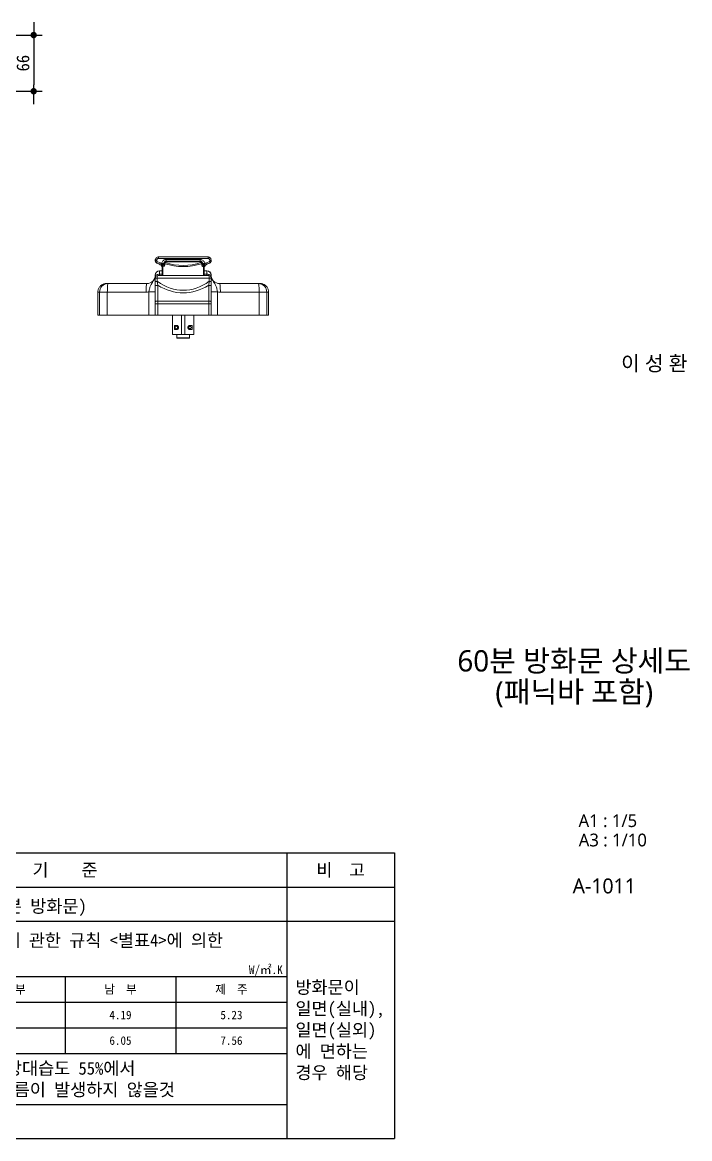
# Model space of a CAD drawing. Header units: millimetres. Extents: x 93288 to 97088, y 35747 to 38508.
# Drawn here: x 96306 to 97088, y 35787 to 37096 of the extents above; entities that cross this region are included whole.
import ezdxf
from ezdxf.enums import TextEntityAlignment as Align

# ---------------------------------------------------------------- set-up
doc = ezdxf.new("R2010")
doc.units = ezdxf.units.MM
doc.layers.add('A-BORD-TEXT', color=3, linetype='Continuous')
doc.layers.add('A-DIMS', color=7, linetype='Continuous')
doc.layers.add('A-ELEV-LIN3', color=8, linetype='Continuous', lineweight=18)
doc.layers.add('A-MKXS-TEXT1', color=3, linetype='Continuous', lineweight=25)
doc.styles.add('HY울릉도L', font='')
doc.styles.add('돋움체', font='')
doc.styles.add('맑은고딕', font='malgun.ttf')
doc.styles.get('HY울릉도L').set_extended_font_data('HYwulM')
doc.styles.get('돋움체').set_extended_font_data('DotumChe')
doc.dimstyles.new('CDIM', dxfattribs={"dimtxt": 3, "dimasz": 1.5, "dimexe": 2, "dimexo": 1, "dimgap": 1, "dimtad": 1, "dimdec": 0, "dimrnd": 0.5, "dimzin": 0, "dimdsep": 32, "dimlunit": 6, "dimtxsty": 'HY울릉도L', "dimblk1": '_CIDOT', "dimblk2": '_CIDOT', "dimsah": 1, "dimcen": 5.5, "dimclrd": 2, "dimclre": 2, "dimclrt": 7, "dimadec": 0, "dimazin": 0, "dimtfac": 1, "dimtdec": 0, "dimtix": 1, "dimtmove": 2, "dimatfit": 1, "dimldrblk": '_CIDOT', "dimfxl": 1, "dimtolj": 1, "dimtzin": 0, "dimlwd": -1, "dimarcsym": 0})

# ---------------------------------------------------------------- blocks, each defined once
blk = doc.blocks.new('_CIDOT')
at = {"color": 0, "linetype": 'ByBlock'}
blk.add_line((2, 0), (-1, 0), dxfattribs=at)
at = {"color": 0, "linetype": 'ByBlock', "const_width": 0.5}
blk.add_lwpolyline([(-0.25, 0, 1), (0.25, 0, 1)], format="xyb", close=True, dxfattribs=at)
blk = doc.blocks.new('*D66')
at = {"layer": 'A-DIMS', "lineweight": -2, "transparency": 16777216}
for p, q in [((96258.7, 37081.2), (96329.2, 37081.2)), ((96258.7, 37015.4), (96329.2, 37015.4))]:
    blk.add_line(p, q, dxfattribs=at)
at = {"layer": 'A-DIMS', "transparency": 16777216}
blk.add_line((96319.2, 37073.7), (96319.2, 37022.9), dxfattribs=at)
at = {"layer": 'A-DIMS', "transparency": 16777216, "xscale": 7.5, "yscale": 7.5, "zscale": 7.5}
for p, rotation in [((96319.2, 37081.2), 90), ((96319.2, 37015.4), 270)]:
    blk.add_blockref('_CIDOT', p, dxfattribs=dict(at, rotation=rotation))
at = {"layer": 'A-DIMS', "color": 3, "transparency": 16777216, "insert": (96306.7, 37048.3), "char_height": 15, "attachment_point": 5, "rotation": 90, "style": '돋움체'}
blk.add_mtext('\\A1;66', dxfattribs=at)

msp = doc.modelspace()

# ---------------------------------------------------------------- linework, layer by layer
at = {"color": 7, "linetype": 'Continuous', "lineweight": 15}
for p, q in [((96461.7, 36817.3), (96463.3, 36817.3)), ((96461.7, 36816.6), (96461.7, 36817.3)), ((96461.7, 36816.6), (96463.3, 36816.6)), ((96461.7, 36816.6), (96461.7, 36816.5)), ((96461.7, 36816.5), (96461.7, 36816.4)), ((96463, 36814.2), (96463.3, 36814)), ((96463.3, 36817.3), (96463.3, 36816.6)), ((96466.8, 36812.5), (96463.3, 36814.1)), ((96463.3, 36814), (96466.7, 36812.6)), ((96463.7, 36815.9), (96467.2, 36814.3)), ((96523.5, 36819.3), (96465.3, 36819.3)), ((96465.7, 36821.3), (96523.1, 36821.3)), ((96467.2, 36814.3), (96469.3, 36813)), ((96474.4, 36818.3), (96514.3, 36818.3)), ((96514.1, 36816.3), (96474.7, 36816.3)), ((96514, 36815.3), (96474.8, 36815.3)), ((96521.5, 36814.3), (96525.1, 36815.9)), ((96525.5, 36814.1), (96522, 36812.5)), ((96522.1, 36812.6), (96525.5, 36814)), ((96525.5, 36816.6), (96525.5, 36817.3)), ((96527.1, 36817.3), (96525.5, 36817.3)), ((96525.5, 36816.6), (96527.1, 36816.6)), ((96527.1, 36817.3), (96527.1, 36816.6)), ((96527.1, 36816.5), (96527.1, 36816.6)), ((96466.7, 36812.6), (96467.3, 36812.2)), ((96466.7, 36804.9), (96466.7, 36804.8)), ((96469.7, 36804.9), (96466.7, 36804.9)), ((96466.7, 36804.8), (96466.7, 36800.9)), ((96468.4, 36811.3), (96468.4, 36811.3)), ((96469.2, 36811), (96469.1, 36811)), ((96470.7, 36811), (96469.2, 36811)), ((96469.3, 36813), (96469.4, 36813)), ((96469.4, 36813), (96469.4, 36813.3)), ((96469.4, 36813.3), (96471.7, 36813.3)), ((96469.7, 36799.4), (96469.7, 36810)), ((96470.7, 36811), (96470.7, 36811)), ((96470.7, 36811), (96470.7, 36809.5)), ((96471.7, 36813.3), (96471.7, 36812)), ((96471.7, 36812), (96471.7, 36812)), ((96472.7, 36812.8), (96472.7, 36811.5)), ((96516.1, 36811.5), (96516.1, 36812.8)), ((96519.4, 36813.3), (96517.1, 36813.3)), ((96517.1, 36812), (96517.1, 36813.3)), ((96517.1, 36812), (96517.1, 36812)), ((96519.6, 36811), (96518.1, 36811)), ((96518.1, 36811), (96518.1, 36811)), ((96518.1, 36811), (96518.1, 36809.5)), ((96519.1, 36810), (96519.1, 36799.4)), ((96522.1, 36804.9), (96519.1, 36804.9)), ((96519.4, 36813.3), (96519.4, 36813)), ((96519.4, 36813), (96519.5, 36813)), ((96519.6, 36811), (96519.6, 36811)), ((96520.4, 36811.3), (96520.4, 36811.3)), ((96522.1, 36804.8), (96522.1, 36804.9)), ((96522.1, 36800.9), (96522.1, 36804.8)), ((96406.2, 36789.9), (96451.7, 36789.9)), ((96451.7, 36789.9), (96406.2, 36789.9)), ((96451.7, 36789.9), (96451.7, 36789.9)), ((96461.7, 36799.9), (96461.5, 36797.9)), ((96463.9, 36796.4), (96461.5, 36796.4)), ((96461.5, 36792.5), (96461.5, 36796.4)), ((96463.9, 36792.5), (96461.5, 36792.5)), ((96461.7, 36799.9), (96461.7, 36799.9)), ((96461.7, 36799.8), (96461.7, 36799.9)), ((96461.7, 36797.9), (96461.7, 36799.8)), ((96461.7, 36797.4), (96461.7, 36797.9)), ((96463.9, 36796.4), (96463.9, 36792.5)), ((96524.9, 36796.4), (96463.9, 36796.4)), ((96463.9, 36792.5), (96464.5, 36787.9)), ((96464.5, 36799.4), (96524.3, 36799.4)), ((96464.5, 36787.9), (96464.5, 36769.3)), ((96524.3, 36787.9), (96524.9, 36792.5)), ((96524.3, 36769.3), (96524.3, 36787.9)), ((96524.9, 36792.5), (96524.9, 36796.4)), ((96527.3, 36796.4), (96524.9, 36796.4)), ((96527.3, 36792.5), (96524.9, 36792.5)), ((96527.1, 36799.9), (96527.1, 36799.9)), ((96527.1, 36799.9), (96527.1, 36799.8)), ((96527.1, 36799.8), (96527.1, 36797.9)), ((96527.1, 36797.9), (96527.1, 36797.4)), ((96527.3, 36796.4), (96527.3, 36792.5)), ((96537.1, 36789.9), (96582.6, 36789.9)), ((96537.1, 36789.9), (96537.1, 36789.9)), ((96582.6, 36789.9), (96537.1, 36789.9)), ((96394.4, 36779.9), (96394.4, 36752.9)), ((96396.4, 36752.9), (96396.4, 36779.9)), ((96405.4, 36779.9), (96405.4, 36752.9)), ((96450.9, 36779.9), (96405.4, 36779.9)), ((96454.3, 36752.9), (96454.3, 36780.2)), ((96461.5, 36768.4), (96461.5, 36786.9)), ((96527.3, 36786.9), (96527.3, 36768.4)), ((96534.5, 36780.2), (96534.5, 36752.9)), ((96583.3, 36779.9), (96537.9, 36779.9)), ((96583.3, 36752.9), (96583.3, 36779.9)), ((96592.3, 36779.9), (96592.3, 36752.9)), ((96594.4, 36752.9), (96594.4, 36779.9)), ((96461.5, 36766.3), (96461.5, 36768.4)), ((96461.5, 36752.9), (96461.5, 36766.3)), ((96464.5, 36766.3), (96461.5, 36766.3)), ((96464.5, 36769.3), (96464.5, 36766.3)), ((96464.5, 36769.3), (96524.3, 36769.3)), ((96464.5, 36766.3), (96464.5, 36752.9)), ((96524.3, 36766.3), (96464.5, 36766.3)), ((96524.3, 36766.3), (96524.3, 36769.3)), ((96527.3, 36766.3), (96524.3, 36766.3)), ((96524.3, 36752.9), (96524.3, 36766.3)), ((96527.3, 36768.4), (96527.3, 36766.3)), ((96527.3, 36766.3), (96527.3, 36752.9)), ((96396.1, 36752.9), (96396.1, 36752.9)), ((96397.8, 36752.9), (96396.1, 36752.9)), ((96406.8, 36752.9), (96397.8, 36752.9)), ((96405.4, 36752.9), (96454.3, 36752.9)), ((96406.8, 36752.9), (96453.4, 36752.9)), ((96464.5, 36752.9), (96461.5, 36752.9)), ((96461.7, 36752.8), (96461.7, 36752.9)), ((96463.6, 36752.8), (96463.6, 36752.9)), ((96464.5, 36752.9), (96524.3, 36752.9)), ((96481.9, 36752.9), (96481.9, 36730.1)), ((96492.5, 36730.1), (96492.5, 36752.9)), ((96496.3, 36752.9), (96496.3, 36730.1)), ((96506.9, 36730.1), (96506.9, 36752.9)), ((96527.3, 36752.9), (96524.3, 36752.9)), ((96525.1, 36752.9), (96525.1, 36752.8)), ((96527.1, 36752.9), (96527.1, 36752.8)), ((96534.5, 36752.9), (96583.3, 36752.9)), ((96581.9, 36752.9), (96535.4, 36752.9)), ((96590.9, 36752.9), (96581.9, 36752.9)), ((96592.6, 36752.9), (96590.9, 36752.9)), ((96592.6, 36752.9), (96592.6, 36752.9)), ((96492.5, 36730.1), (96481.9, 36730.1)), ((96487, 36730.1), (96487.1, 36726.1)), ((96487, 36730.1), (96487.1, 36726.3)), ((96487.1, 36726.3), (96501.7, 36726.3)), ((96487.1, 36726.1), (96487.4, 36725.8)), ((96487.1, 36726.1), (96501.7, 36726.1)), ((96501.4, 36725.8), (96487.4, 36725.8)), ((96492.5, 36730.1), (96496.3, 36730.1)), ((96506.9, 36730.1), (96496.3, 36730.1)), ((96501.4, 36725.8), (96501.7, 36726.1)), ((96501.7, 36726.1), (96501.7, 36730.1)), ((96501.7, 36726.3), (96501.7, 36730.1))]:
    msp.add_line(p, q, dxfattribs=at)
at = {"color": 8, "linetype": 'Continuous', "lineweight": 15}
for p, q in [((96466.7, 36804.8), (96469.7, 36804.8)), ((96466.7, 36800.9), (96466.7, 36799.4)), ((96469.7, 36800.9), (96466.7, 36800.9)), ((96470.7, 36809.5), (96470.7, 36799.4)), ((96518.1, 36799.4), (96518.1, 36809.5)), ((96519.1, 36804.8), (96522.1, 36804.8)), ((96522.1, 36800.9), (96519.1, 36800.9)), ((96522.1, 36799.4), (96522.1, 36800.9)), ((96397.8, 36752.9), (96397.8, 36752.9)), ((96406.8, 36752.9), (96406.8, 36752.9)), ((96581.9, 36752.9), (96581.9, 36752.9)), ((96590.9, 36752.9), (96590.9, 36752.9))]:
    msp.add_line(p, q, dxfattribs=at)
at = {"color": 7, "linetype": 'Continuous', "lineweight": 15, "flags": 128}
for points in [[(96471.7, 36813.9), (96471.8, 36813.8), (96471.8, 36813.7), (96471.9, 36813.6), (96472, 36813.5), (96472.2, 36813.4), (96472.3, 36813.3), (96472.5, 36813.3), (96472.7, 36813.2)], [(96517, 36813.9), (96517, 36813.8), (96517, 36813.7), (96516.9, 36813.6), (96516.8, 36813.5), (96516.6, 36813.4), (96516.4, 36813.3), (96516.2, 36813.3), (96516, 36813.2)], [(96461.7, 36797.9), (96461.8, 36798.5), (96462.1, 36799.1), (96462.5, 36799.6), (96463.2, 36800), (96463.9, 36800.4), (96464.8, 36800.7), (96465.7, 36800.9), (96466.7, 36800.9)], [(96471.7, 36813.3), (96471.7, 36813.2), (96471.8, 36813.1), (96471.9, 36813), (96472, 36813), (96472.1, 36812.9), (96472.3, 36812.9), (96472.5, 36812.8), (96472.7, 36812.8)], [(96471.7, 36812), (96471.7, 36811.9), (96471.8, 36811.8), (96471.9, 36811.7), (96472, 36811.7), (96472.1, 36811.6), (96472.3, 36811.6), (96472.5, 36811.5), (96472.7, 36811.5)], [(96517.1, 36813.3), (96517.1, 36813.2), (96517, 36813.1), (96516.9, 36813), (96516.8, 36813), (96516.6, 36812.9), (96516.5, 36812.9), (96516.3, 36812.8), (96516.1, 36812.8)], [(96517.1, 36812), (96517.1, 36811.9), (96517, 36811.8), (96516.9, 36811.7), (96516.8, 36811.7), (96516.6, 36811.6), (96516.5, 36811.6), (96516.3, 36811.5), (96516.1, 36811.5)], [(96527.1, 36797.9), (96527, 36798.5), (96526.7, 36799.1), (96526.2, 36799.6), (96525.6, 36800), (96524.9, 36800.4), (96524, 36800.7), (96523.1, 36800.9), (96522.1, 36800.9)], [(96405.4, 36779.9), (96405.5, 36781.8), (96405.5, 36783.7), (96405.6, 36785.4), (96405.7, 36786.9), (96405.8, 36788.2), (96405.9, 36789.1), (96406.1, 36789.7), (96406.2, 36789.9)], [(96450.9, 36779.9), (96450.9, 36781.8), (96451, 36783.7), (96451, 36785.4), (96451.1, 36786.9), (96451.2, 36788.2), (96451.4, 36789.1), (96451.5, 36789.7), (96451.7, 36789.9)], [(96464.5, 36787.9), (96463.9, 36787.8), (96463.3, 36787.8), (96462.8, 36787.7), (96462.4, 36787.6), (96462, 36787.5), (96461.7, 36787.3), (96461.5, 36787.1), (96461.5, 36786.9)], [(96527.3, 36786.9), (96527.2, 36787.1), (96527.1, 36787.3), (96526.8, 36787.5), (96526.4, 36787.6), (96526, 36787.7), (96525.4, 36787.8), (96524.9, 36787.8), (96524.3, 36787.9)], [(96537.9, 36779.9), (96537.9, 36781.8), (96537.8, 36783.7), (96537.7, 36785.4), (96537.6, 36786.9), (96537.5, 36788.2), (96537.4, 36789.1), (96537.2, 36789.7), (96537.1, 36789.9)], [(96583.3, 36779.9), (96583.3, 36781.8), (96583.3, 36783.7), (96583.2, 36785.4), (96583.1, 36786.9), (96583, 36788.2), (96582.9, 36789.1), (96582.7, 36789.7), (96582.6, 36789.9)], [(96405.4, 36779.9), (96403.8, 36779.9), (96402.3, 36779.9), (96400.9, 36779.9), (96399.6, 36779.9), (96398.5, 36779.9), (96397.6, 36779.9), (96396.9, 36779.9), (96396.4, 36779.9)], [(96592.3, 36779.9), (96591.9, 36779.9), (96591.2, 36779.9), (96590.3, 36779.9), (96589.2, 36779.9), (96587.9, 36779.9), (96586.5, 36779.9), (96584.9, 36779.9), (96583.3, 36779.9)], [(96464.5, 36769.3), (96463.9, 36769.3), (96463.3, 36769.3), (96462.8, 36769.2), (96462.4, 36769.1), (96462, 36768.9), (96461.7, 36768.8), (96461.5, 36768.6), (96461.5, 36768.4)], [(96527.3, 36768.4), (96527.2, 36768.6), (96527.1, 36768.8), (96526.8, 36768.9), (96526.4, 36769.1), (96526, 36769.2), (96525.4, 36769.3), (96524.9, 36769.3), (96524.3, 36769.3)], [(96405.4, 36752.9), (96403.8, 36752.9), (96402.3, 36752.9), (96400.9, 36752.9), (96399.6, 36752.9), (96398.5, 36752.9), (96397.6, 36752.9), (96396.9, 36752.9), (96396.4, 36752.9)], [(96461.5, 36752.9), (96461.1, 36752.9), (96460.5, 36752.9), (96459.6, 36752.9), (96458.5, 36752.9), (96457.2, 36752.9), (96455.8, 36752.9), (96454.3, 36752.9)], [(96534.5, 36752.9), (96533, 36752.9), (96531.6, 36752.9), (96530.3, 36752.9), (96529.2, 36752.9), (96528.3, 36752.9), (96527.6, 36752.9), (96527.3, 36752.9)], [(96592.3, 36752.9), (96591.9, 36752.9), (96591.2, 36752.9), (96590.3, 36752.9), (96589.2, 36752.9), (96587.9, 36752.9), (96586.5, 36752.9), (96584.9, 36752.9), (96583.3, 36752.9)]]:
    msp.add_lwpolyline(points, dxfattribs=at)
at = {"color": 8, "linetype": 'Continuous', "lineweight": 15, "flags": 128}
for points in [[(96406.2, 36789.9), (96405.4, 36789.9), (96404.8, 36789.9), (96404.5, 36789.9), (96404.4, 36789.9), (96404.4, 36789.9)], [(96584.4, 36789.9), (96584.4, 36789.9), (96584.3, 36789.9)], [(96396.4, 36779.9), (96395.5, 36779.9), (96394.9, 36779.9), (96394.5, 36779.9), (96394.4, 36779.9), (96394.4, 36779.9)], [(96454.3, 36780.2), (96455.8, 36780.2), (96457.2, 36780.2), (96458.5, 36780.2), (96459.6, 36780.2), (96460.5, 36780.2), (96461.1, 36780.2), (96461.5, 36780.2)], [(96527.3, 36780.2), (96527.6, 36780.2), (96528.3, 36780.2), (96529.2, 36780.2), (96530.3, 36780.2), (96531.6, 36780.2), (96533, 36780.2), (96534.5, 36780.2)]]:
    msp.add_lwpolyline(points, dxfattribs=at)
for points in [[(95975.9, 36122.5), (96741.9, 36122.5)], [(96615.9, 36122.5), (96615.9, 35787.5)], [(96741.9, 36122.5), (96741.9, 35787.5)], [(95975.9, 36082.5), (96741.9, 36082.5)], [(95975.9, 36042.5), (96741.9, 36042.5)], [(96095.9, 35977.5), (96615.9, 35977.5)], [(96355.9, 35977.5), (96355.9, 35887.5)], [(96485.9, 35977.5), (96485.9, 35887.5)], [(96095.9, 35947.5), (96615.9, 35947.5)], [(96095.9, 35917.5), (96615.9, 35917.5)], [(95975.9, 35887.5), (96615.9, 35887.5)], [(95975.9, 35827.5), (96615.9, 35827.5)], [(95975.9, 35787.5), (96741.9, 35787.5)]]:
    msp.add_lwpolyline(points)
at = {"color": 7, "linetype": 'Continuous', "lineweight": 15}
for centre, radius, start, end in [((96466.1, 36814.4), 2.81, 146.9704, 185.8192), ((96468.3, 36819.7), 3.02, 149.8976, 189.188), ((96469.9, 36812.6), 3.15, 147.6661, 182.4643), ((96470.9, 36812), 3.4, 47.4377, 66.3032), ((96478.6, 36817.8), 4.17, 173.2177, 201.2227), ((96472.8, 36815.5), 2.03, 353.0434, 21.8227), ((96516, 36815.5), 2.03, 158.1773, 186.9566), ((96510.2, 36817.8), 4.17, 338.7773, 6.7823), ((96517.8, 36812), 3.4, 113.6968, 132.5623), ((96518.9, 36812.6), 3.15, 357.5357, 32.3339), ((96520.5, 36819.7), 3.02, 350.812, 30.1024), ((96522.7, 36814.4), 2.81, 354.1808, 33.0296), ((96524.4, 36816.5), 2.7, 293.6294, 327.3624), ((96466.7, 36799.9), 5, 90, 177.9804), ((96466.7, 36799.8), 5, 90, 180), ((96469.1, 36811.9), 0.982, 221.9766, 269.7256), ((96469.2, 36812), 1, 221.8103, 270), ((96468.7, 36810), 1, 0, 76.3454), ((96469, 36810), 0.974, 341.3425, 80.6053), ((96470.7, 36811.9), 0.994, 270.3539, 0.349), ((96470.7, 36812), 1, 270, 0), ((96470.7, 36811.5), 2, 270, 0), ((96474.7, 36812.8), 2, 168.4146, 180), ((96514.1, 36812.8), 2, 0, 11.5854), ((96518.1, 36811.5), 2, 180, 270), ((96518.1, 36811.9), 0.994, 179.651, 269.6461), ((96518.1, 36812), 1, 180, 270), ((96519.8, 36810), 0.974, 99.3947, 198.6575), ((96520.1, 36810), 1, 103.6546, 180), ((96519.6, 36811.9), 0.982, 270.2744, 318.0234), ((96519.6, 36812), 1, 270, 318.1897), ((96524.1, 36808), 5, 113.6294, 138.4307), ((96522.1, 36799.9), 5, 2.0196, 90), ((96522.1, 36799.8), 5, 360, 90), ((96406.3, 36780), 9.9, 90.6121, 180.5827), ((96406.2, 36883.5), 93.6, 268.9021, 270.0104), ((96464.5, 36796.4), 3, 90, 180), ((96466.7, 36799.9), 5, 177.9649, 180), ((96468, 36797.1), 4.21, 147.1651, 189.8405), ((96520.8, 36797.1), 4.21, 350.1595, 32.8349), ((96524.3, 36796.4), 3, 0, 90), ((96522.1, 36799.9), 5, 0, 2.0269), ((96582.4, 36780), 9.9, 359.4173, 89.3879), ((96582.6, 36879.7), 89.8, 269.9722, 271.1322), ((96582.5, 36682.1), 107.8, 89.0119, 89.9565), ((96396.2, 36828.3), 75.4, 268.6132, 270.1658), ((96453.4, 36754.9), 2, 270, 277.3647), ((96463.3, 37056.4), 303.6, 269.69, 270.058), ((96525.4, 37056.4), 303.6, 269.942, 270.31), ((96535.4, 36754.9), 2, 262.6353, 270), ((96592.6, 36828.3), 75.4, 269.8342, 271.3868)]:
    msp.add_arc(centre, radius, start, end, dxfattribs=at)
at = {"color": 8, "linetype": 'Continuous', "lineweight": 15}
msp.add_arc((96592.6, 36855.3), 75.4, 269.8344, 271.3866, dxfattribs=at)
at = {"color": 7, "linetype": 'Continuous', "lineweight": 15}
for centre, major_axis, ratio, start_param, end_param in [((96494.4, 37139.3), (0, 328.1), 0.457164, 3.000157, 3.283029), ((96470.7, 36810), (1, 0), 0.422618, 3.843004, 4.712389), ((96494.4, 37138), (0, 328.1), 0.466308, 2.999552, 3.283634), ((96518.1, 36810), (1, 0), 0.422618, 4.712389, 5.581774), ((96451.7, 36799.9), (7.08, -7.06), 0.999829, 5.496028, 7.066824), ((96451.7, 36799.9), (7.08, 7.06), 0.999829, 3.92875, 5.499547), ((96494.4, 37286), (0, 504), 0.297619, 2.936762, 3.346423), ((96494.4, 37283), (0, 504), 0.31746, 2.953613, 3.329573), ((96537.1, 36799.9), (7.08, 7.06), 0.999829, 2.357954, 3.92875), ((96537.1, 36799.9), (7.08, -7.06), 0.999829, 3.925231, 5.496028), ((96450.9, 36799.9), (14.2, -14.1), 0.999915, 5.494332, 5.665881), ((96537.9, 36799.9), (14.2, 14.1), 0.999915, 3.758897, 3.930446)]:
    msp.add_ellipse(centre, major_axis=major_axis, ratio=ratio, start_param=start_param, end_param=end_param, dxfattribs=at)
for points, knots in [([(96461.7, 36817.3), (96461.7, 36817.5), (96461.7, 36818.2), (96462.2, 36819.4), (96463.1, 36820.4), (96464.3, 36821.1), (96465.2, 36821.2), (96465.7, 36821.3)], [0, 0, 0, 0, 0.1292, 0.344519, 0.562766, 0.781662, 1, 1, 1, 1]), ([(96463.3, 36814.1), (96463.1, 36814.2), (96462.8, 36814.4), (96462.2, 36814.9), (96461.8, 36815.7), (96461.7, 36816.3), (96461.7, 36816.6)], [0, 0, 0, 0, 0.130121, 0.420283, 0.709553, 1, 1, 1, 1]), ([(96465.3, 36819.3), (96465.1, 36819.2), (96464.6, 36819.2), (96464, 36818.8), (96463.6, 36818.3), (96463.3, 36817.7), (96463.3, 36817.4), (96463.3, 36817.3)], [0, 0, 0, 0, 0.22094, 0.441349, 0.65925, 0.87249, 1, 1, 1, 1]), ([(96463.3, 36816.6), (96463.3, 36816.5), (96463.3, 36816.3), (96463.4, 36816.1), (96463.6, 36816), (96463.7, 36815.9), (96463.7, 36815.9)], [0, 0, 0, 0, 0.287678, 0.57603, 0.86812, 1, 1, 1, 1]), ([(96469.4, 36813.3), (96469.4, 36813.6), (96469.4, 36814.5), (96470, 36815.9), (96471.2, 36817.2), (96472.7, 36818.1), (96473.9, 36818.2), (96474.4, 36818.3)], [0, 0, 0, 0, 0.133232, 0.347017, 0.563612, 0.781525, 1, 1, 1, 1]), ([(96474.7, 36816.3), (96474.3, 36816.2), (96473.7, 36816.2), (96472.8, 36815.6), (96472.1, 36814.9), (96471.7, 36814), (96471.7, 36813.5), (96471.7, 36813.3)], [0, 0, 0, 0, 0.218502, 0.436732, 0.653505, 0.86706, 1, 1, 1, 1]), ([(96473.2, 36814.5), (96473.1, 36814.3), (96472.9, 36813.9), (96472.8, 36813.4), (96472.7, 36813.2)], [0, 0, 0, 0, 0.4930381, 1, 1, 1, 1]), ([(96474.8, 36815.3), (96474.6, 36815.2), (96474.1, 36815.2), (96473.6, 36814.9), (96473.3, 36814.6), (96473.2, 36814.5)], [0, 0, 0, 0, 0.371135, 0.742816, 1, 1, 1, 1]), ([(96515.5, 36814.5), (96515.4, 36814.6), (96515.1, 36815), (96514.5, 36815.2), (96514.1, 36815.2), (96514, 36815.3)], [0, 0, 0, 0, 0.369539, 0.738246, 1, 1, 1, 1]), ([(96517.1, 36813.3), (96517.1, 36813.6), (96517, 36814.3), (96516.5, 36815.2), (96515.7, 36815.8), (96514.9, 36816.2), (96514.3, 36816.2), (96514.1, 36816.3)], [0, 0, 0, 0, 0.209994, 0.420852, 0.634259, 0.850915, 1, 1, 1, 1]), ([(96514.3, 36818.3), (96514.7, 36818.2), (96515.7, 36818.2), (96517.1, 36817.5), (96518.4, 36816.4), (96519.2, 36814.9), (96519.3, 36813.8), (96519.4, 36813.3)], [0, 0, 0, 0, 0.149116, 0.365506, 0.578645, 0.789579, 1, 1, 1, 1]), ([(96516, 36813.2), (96516, 36813.4), (96515.9, 36813.9), (96515.6, 36814.3), (96515.5, 36814.5)], [0, 0, 0, 0, 0.500388, 1, 1, 1, 1]), ([(96519.5, 36813), (96519.5, 36813), (96520.1, 36813.5), (96520.8, 36813.9), (96521.5, 36814.3)], [0, 0, 0, 0, 0.030068, 1, 1, 1, 1]), ([(96523.1, 36821.3), (96523.4, 36821.2), (96524.2, 36821.2), (96525.3, 36820.7), (96526.3, 36819.8), (96527, 36818.6), (96527, 36817.7), (96527.1, 36817.3)], [0, 0, 0, 0, 0.152973, 0.367366, 0.578662, 0.788985, 1, 1, 1, 1]), ([(96525.5, 36817.3), (96525.5, 36817.5), (96525.4, 36817.9), (96525.1, 36818.5), (96524.6, 36819), (96524, 36819.2), (96523.6, 36819.2), (96523.5, 36819.3)], [0, 0, 0, 0, 0.2083642, 0.4172165, 0.628828, 0.8451562, 1, 1, 1, 1]), ([(96525.1, 36815.9), (96525.1, 36816), (96525.3, 36816), (96525.4, 36816.2), (96525.5, 36816.4), (96525.5, 36816.5), (96525.5, 36816.6)], [0, 0, 0, 0, 0.299182, 0.597269, 0.890123, 1, 1, 1, 1]), ([(96527.1, 36816.6), (96527.1, 36816.4), (96527.1, 36816), (96526.8, 36815.3), (96526.3, 36814.6), (96525.8, 36814.2), (96525.5, 36814.1)], [0, 0, 0, 0, 0.111025, 0.406157, 0.704046, 1, 1, 1, 1]), ([(96468.4, 36811.3), (96468.3, 36811.4), (96467.9, 36811.9), (96467.3, 36812.2), (96466.8, 36812.5)], [0, 0, 0, 0, 0.181276, 1, 1, 1, 1]), ([(96468.4, 36811.3), (96468.4, 36811.3), (96468.4, 36811.4), (96468.5, 36811.7), (96468.8, 36812.1), (96469, 36812.6), (96469.2, 36812.9), (96469.3, 36812.9), (96469.3, 36813)], [0, 0, 0, 0, 0.218778, 0.433368, 0.65434, 0.890272, 0.996604, 1, 1, 1, 1]), ([(96469.7, 36808), (96469.6, 36808.5), (96469.5, 36809.6), (96468.9, 36810.7), (96468.5, 36811.2), (96468.4, 36811.3)], [0, 0, 0, 0, 0.456098, 0.912113, 1, 1, 1, 1]), ([(96469.1, 36811), (96469.1, 36811), (96469.1, 36811.1), (96469.1, 36811.5), (96469.1, 36812), (96469.2, 36812.5), (96469.2, 36812.8), (96469.3, 36812.9), (96469.3, 36813)], [0, 0, 0, 0, 0.218568, 0.433221, 0.654399, 0.890389, 0.996614, 1, 1, 1, 1]), ([(96470.7, 36811), (96470.6, 36811), (96470.6, 36811), (96470.4, 36811.2), (96470.1, 36811.6), (96469.8, 36812.2), (96469.6, 36812.6), (96469.5, 36812.7), (96469.4, 36812.8), (96469.4, 36812.9), (96469.4, 36812.9), (96469.4, 36812.9), (96469.4, 36812.9), (96469.4, 36812.9), (96469.4, 36812.9), (96469.4, 36813)], [0, 0, 0, 0, 0.159425, 0.311356, 0.511514, 0.784248, 0.887063, 0.939353, 0.967214, 0.982241, 0.990376, 0.994784, 0.996978, 0.997275, 1, 1, 1, 1]), ([(96471.7, 36812), (96471.6, 36812), (96471.5, 36812), (96471.2, 36812.1), (96470.7, 36812.3), (96470.2, 36812.6), (96469.8, 36812.8), (96469.6, 36812.9), (96469.5, 36812.9), (96469.4, 36812.9), (96469.4, 36812.9), (96469.4, 36812.9), (96469.4, 36812.9), (96469.4, 36812.9), (96469.4, 36813), (96469.4, 36813)], [0, 0, 0, 0, 0.159342, 0.311271, 0.511484, 0.78291, 0.886194, 0.938809, 0.96688, 0.98204, 0.990254, 0.994711, 0.996977, 0.997273, 1, 1, 1, 1]), ([(96469.9, 36809.7), (96469.9, 36809.7), (96469.7, 36809.8), (96469.7, 36810), (96469.7, 36810)], [0, 0, 0, 0, 0.492512, 1, 1, 1, 1]), ([(96519.4, 36813), (96519.4, 36813), (96519.4, 36812.9), (96519.4, 36812.9), (96519.4, 36812.9), (96519.4, 36812.9), (96519.3, 36812.9), (96519.3, 36812.9), (96519.2, 36812.9), (96519, 36812.8), (96518.6, 36812.6), (96518, 36812.3), (96517.5, 36812.1), (96517.2, 36812), (96517.2, 36812), (96517.1, 36812)], [0, 0, 0, 0, 0.002727, 0.003023, 0.005289, 0.009746, 0.01796, 0.03312, 0.061191, 0.113806, 0.21709, 0.488516, 0.688729, 0.840658, 1, 1, 1, 1]), ([(96519.4, 36813), (96519.4, 36812.9), (96519.4, 36812.9), (96519.4, 36812.9), (96519.4, 36812.9), (96519.4, 36812.9), (96519.4, 36812.9), (96519.3, 36812.8), (96519.3, 36812.7), (96519.2, 36812.6), (96519, 36812.2), (96518.7, 36811.6), (96518.4, 36811.2), (96518.2, 36811), (96518.1, 36811), (96518.1, 36811)], [0, 0, 0, 0, 0.002725, 0.003022, 0.005216, 0.009624, 0.017759, 0.032786, 0.060647, 0.112937, 0.215752, 0.488486, 0.688644, 0.840575, 1, 1, 1, 1]), ([(96519.1, 36810), (96519.1, 36809.9), (96519.1, 36809.8), (96518.9, 36809.7), (96518.9, 36809.7)], [0, 0, 0, 0, 0.5448, 1, 1, 1, 1]), ([(96520.4, 36811.3), (96520.1, 36811), (96519.5, 36810.2), (96519.1, 36809), (96519.1, 36808.2), (96519.1, 36808)], [0, 0, 0, 0, 0.319895, 0.780943, 1, 1, 1, 1]), ([(96519.5, 36813), (96519.5, 36812.9), (96519.6, 36812.9), (96519.7, 36812.6), (96520, 36812.1), (96520.2, 36811.7), (96520.4, 36811.4), (96520.4, 36811.3), (96520.4, 36811.3)], [0, 0, 0, 0, 0.003396, 0.109728, 0.34566, 0.566632, 0.781222, 1, 1, 1, 1]), ([(96519.5, 36813), (96519.5, 36812.9), (96519.5, 36812.8), (96519.6, 36812.5), (96519.7, 36812), (96519.7, 36811.5), (96519.7, 36811.1), (96519.7, 36811), (96519.6, 36811)], [0, 0, 0, 0, 0.003386, 0.109611, 0.345601, 0.566779, 0.781432, 1, 1, 1, 1]), ([(96522, 36812.5), (96521.5, 36812.2), (96520.9, 36811.9), (96520.5, 36811.4), (96520.4, 36811.3)], [0, 0, 0, 0, 0.818724, 1, 1, 1, 1]), ([(96406.2, 36789.9), (96406, 36789.9), (96405.5, 36789.9), (96404.8, 36789.9), (96404.4, 36789.9), (96404.1, 36789.9), (96403.9, 36789.9), (96403.6, 36789.9), (96403.2, 36789.8), (96402.5, 36789.7), (96401.7, 36789.5), (96400.5, 36789.2), (96399.2, 36788.5), (96398, 36787.6), (96396.9, 36786.6), (96395.9, 36785.3), (96395.1, 36783.9), (96394.6, 36782.3), (96394.4, 36780.9), (96394.4, 36780.1), (96394.4, 36779.9)], [0, 0, 0, 0, 0.086955, 0.255127, 0.427022, 0.480297, 0.511337, 0.532855, 0.548555, 0.569253, 0.594873, 0.632125, 0.68141, 0.72776, 0.774225, 0.823521, 0.874289, 0.925885, 0.977915, 1, 1, 1, 1]), ([(96454.3, 36780.2), (96454.5, 36781.4), (96454.9, 36783.9), (96455.7, 36786.8), (96456.9, 36789), (96458.2, 36790.9), (96459.7, 36793.1), (96460.9, 36795.6), (96461.5, 36797.5), (96461.7, 36799), (96461.7, 36799.6), (96461.7, 36799.9), (96461.7, 36799.9)], [0, 0, 0, 0, 0.158002, 0.32609, 0.429356, 0.533582, 0.683864, 0.799402, 0.918402, 0.957734, 0.999037, 1, 1, 1, 1]), ([(96461.5, 36786.9), (96461.5, 36787.9), (96461.5, 36789.7), (96461.5, 36791.6), (96461.5, 36792.5)], [0, 0, 0, 0, 0.494071, 1, 1, 1, 1]), ([(96461.7, 36800.1), (96461.7, 36800.1), (96461.7, 36800.1), (96461.7, 36800), (96461.7, 36800), (96461.7, 36800), (96461.7, 36799.9)], [0, 0, 0, 0, 0.150693, 0.605716, 0.920753, 1, 1, 1, 1]), ([(96461.7, 36799.9), (96461.7, 36799.9), (96461.7, 36799.9), (96461.7, 36799.9), (96461.7, 36799.9)], [0, 0, 0, 0, 0.387471, 1, 1, 1, 1]), ([(96461.7, 36799.9), (96461.7, 36799.9), (96461.7, 36799.9), (96461.7, 36799.9), (96461.7, 36799.9), (96461.7, 36799.9), (96461.7, 36799.9), (96461.7, 36799.9), (96461.7, 36799.9), (96461.7, 36799.9), (96461.7, 36799.9), (96461.7, 36799.9)], [0, 0, 0, 0, 0.057629, 0.327289, 0.423659, 0.482065, 0.543154, 0.627719, 0.699724, 0.851169, 1, 1, 1, 1]), ([(96527.1, 36799.9), (96527.1, 36800), (96527.1, 36800.1), (96527.1, 36800.1), (96527.1, 36800.1)], [0, 0, 0, 0, 0.849059, 1, 1, 1, 1]), ([(96527.1, 36799.9), (96527.1, 36799.9), (96527.1, 36799.9), (96527.1, 36799.9), (96527.1, 36799.9)], [0, 0, 0, 0, 0.612529, 1, 1, 1, 1]), ([(96527.1, 36799.9), (96527.1, 36799.9), (96527.1, 36799.6), (96527.1, 36799), (96527.3, 36797.5), (96527.8, 36795.6), (96529.1, 36793.1), (96530.5, 36790.9), (96531.9, 36789), (96533, 36786.8), (96533.9, 36783.9), (96534.3, 36781.4), (96534.5, 36780.2)], [0, 0, 0, 0, 0.000963, 0.042266, 0.081598, 0.196867, 0.316139, 0.466421, 0.569842, 0.673911, 0.841998, 1, 1, 1, 1]), ([(96527.1, 36799.9), (96527.1, 36799.9), (96527.1, 36799.9), (96527.1, 36799.9), (96527.1, 36799.9), (96527.1, 36799.9), (96527.1, 36799.9), (96527.1, 36799.9), (96527.1, 36799.9), (96527.1, 36799.9), (96527.1, 36799.9), (96527.1, 36799.9)], [0, 0, 0, 0, 0.148831, 0.300276, 0.372281, 0.456846, 0.517935, 0.576341, 0.672711, 0.942371, 1, 1, 1, 1]), ([(96527.1, 36799.9), (96527.1, 36799.9), (96527.1, 36799.9), (96527.1, 36799.9), (96527.1, 36799.9), (96527.1, 36799.9), (96527.1, 36799.9), (96527.1, 36799.9), (96527.1, 36799.9)], [0, 0, 0, 0, 0.014146, 0.047005, 0.115989, 0.238962, 0.586995, 1, 1, 1, 1]), ([(96527.3, 36792.5), (96527.3, 36791.6), (96527.3, 36789.7), (96527.3, 36787.9), (96527.3, 36786.9)], [0, 0, 0, 0, 0.4941041, 1, 1, 1, 1]), ([(96594.3, 36779.9), (96594.4, 36780.3), (96594.4, 36781.2), (96594, 36782.7), (96593.5, 36784.2), (96592.7, 36785.5), (96591.8, 36786.7), (96590.8, 36787.6), (96589.8, 36788.4), (96588.7, 36788.9), (96587.7, 36789.4), (96586.8, 36789.6), (96586.1, 36789.8), (96585.5, 36789.8), (96585.2, 36789.9), (96584.9, 36789.9), (96584.8, 36789.9), (96584.7, 36789.9), (96584.6, 36789.9), (96584.6, 36789.9)], [0, 0, 0, 0, 0.06384, 0.162529, 0.255675, 0.343948, 0.427614, 0.506668, 0.580883, 0.649795, 0.712615, 0.767861, 0.812412, 0.844905, 0.87185, 0.897596, 0.936154, 0.994286, 1, 1, 1, 1])]:
    msp.add_open_spline(points, degree=3, knots=knots, dxfattribs=at)
at = {"layer": 'A-ELEV-LIN3', "linetype": 'Continuous', "lineweight": 15}
for p, q in [((96486.4, 36740.9), (96484, 36740.9)), ((96484, 36740.9), (96484, 36735.9)), ((96484, 36735.9), (96486.4, 36735.9)), ((96502.4, 36740.9), (96504.7, 36740.9)), ((96504.7, 36735.9), (96502.4, 36735.9)), ((96504.7, 36735.9), (96504.7, 36740.9))]:
    msp.add_line(p, q, dxfattribs=at)
for centre, radius in [((96486.4, 36738.4), 1.5), ((96502.4, 36738.4), 1.5), ((96502.4, 36738.4), 1.3)]:
    msp.add_circle(centre, radius, dxfattribs=at)
for points in [[(96486.4, 36735.9), (96486.7, 36735.9), (96487.3, 36736), (96488.1, 36736.5), (96488.6, 36737.2), (96488.9, 36738), (96488.9, 36738.8), (96488.6, 36739.6), (96488.2, 36740.2), (96487.6, 36740.6), (96487, 36740.9), (96486.6, 36740.9), (96486.4, 36740.9)], [(96502.4, 36735.9), (96502.1, 36735.9), (96501.5, 36736), (96500.7, 36736.5), (96500.1, 36737.2), (96499.9, 36738), (96499.9, 36738.8), (96500.1, 36739.6), (96500.6, 36740.2), (96501.2, 36740.6), (96501.8, 36740.9), (96502.2, 36740.9), (96502.4, 36740.9)]]:
    msp.add_open_spline(points, degree=3, knots=[0, 0, 0, 0, 0.146807, 0.255077, 0.363875, 0.460164, 0.549278, 0.636595, 0.725694, 0.820513, 0.926602, 1, 1, 1, 1], dxfattribs=at)

# ---------------------------------------------------------------- texts
at = {"layer": 'A-BORD-TEXT', "style": '맑은고딕'}
for s, height, p in [('이 성 환', 17.5, (97085.1, 36687.6)), ('A1 : 1/5', 15, (97026.2, 36152.8)), ('A3 : 1/10', 15, (97037.6, 36130.1))]:
    msp.add_text(s, height=height, dxfattribs=at).set_placement(p, align=Align.RIGHT)
for s, p in [('60분 방화문 상세도', (96952.5, 36347.6)), ('(패닉바 포함)', (96952.5, 36311.3))]:
    msp.add_text(s, height=25, dxfattribs=at).set_placement(p, align=Align.MIDDLE_CENTER)
msp.add_text('A-1011', height=17.5, dxfattribs=at).set_placement((96950.6, 36075))
at = {"layer": 'A-MKXS-TEXT1', "style": '돋움체'}
for s, height, p in [('기    준', 15, (96355.9, 36102.5)), ('비  고', 15, (96678.9, 36102.5)), ('남  부', 10, (96420.9, 35962.5)), ('제  주', 10, (96550.9, 35962.5)), ('4.19', 10, (96420.9, 35932.5)), ('5.23', 10, (96550.9, 35932.5)), ('6.05', 10, (96420.9, 35902.5)), ('7.56', 10, (96550.9, 35902.5))]:
    msp.add_text(s, height=height, dxfattribs=at).set_placement(p, align=Align.MIDDLE_CENTER)
for s, p in [('비차열 60분이상 (60분 방화문)', (96105.9, 36052.5)), ('건축물의 설비기준등에 관한 규칙 <별표4>에 의한', (96105.9, 36012.5)), ('방화문이', (96625.9, 35957.5)), ('일면(실내),', (96625.9, 35932.5)), ('일면(실외)', (96625.9, 35907.5)), ('에 면하는', (96625.9, 35882.5)), ('실내공기온도 25℃, 상대습도 55%%%에서 ', (96105.9, 35862.5)), ('경우 해당', (96625.9, 35857.5)), ('외기온도 -5℃일때 흐름이 발생하지 않을것 ', (96105.9, 35837.5))]:
    msp.add_text(s, height=15, dxfattribs=at).set_placement(p)
msp.add_text('W/㎡.K', height=10, dxfattribs=at).set_placement((96610.9, 35977.5), align=Align.BOTTOM_RIGHT)
at = {"layer": 'A-MKXS-TEXT1', "color": 2, "style": '돋움체'}
msp.add_text('중  부', height=10, dxfattribs=at).set_placement((96290.9, 35962.5), align=Align.MIDDLE_CENTER)

# ---------------------------------------------------------------- dimensions: what is measured, and where the dimension line sits
at = {"layer": 'A-DIMS'}
dim = msp.add_linear_dim(base=(96319.2, 37015.4), p1=(96253.7, 37081.2), p2=(96253.7, 37015.4), angle=90, dimstyle='CDIM', override={"dimscale": 5, "dimtxsty": '돋움체', "dimclrd": 256, "dimclre": 256, "dimclrt": 3}, dxfattribs=at)
dim.commit()
dim.dimension.update_dxf_attribs({"geometry": '*D66', "text_midpoint": (96306.7, 37048.3)})

doc.saveas('drawing.dxf')
